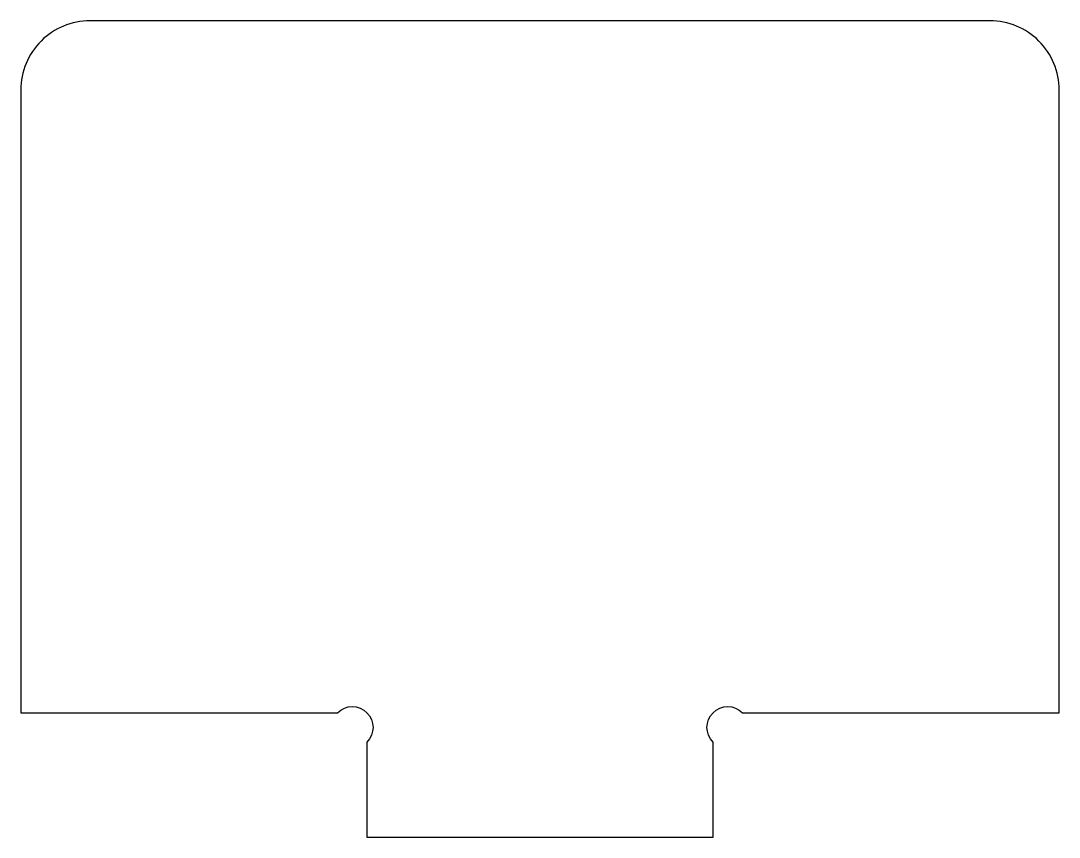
# Model space of a CAD drawing. Header units: millimetres. Extents: x 0 to 150, y 0 to 118.
import ezdxf

# ---------------------------------------------------------------- set-up
doc = ezdxf.new("R2010")
doc.units = ezdxf.units.MM
doc.layers.get('0').update_dxf_attribs({"linetype": 'CONTINUOUS'})

msp = doc.modelspace()

# ---------------------------------------------------------------- linework, layer by layer
msp.add_lwpolyline([(45.76, 18, -1), (50, 13.76), (50, 0), (100, 0), (100, 13.76, -1), (104.24, 18), (150, 18), (150, 108, 0.414214), (140, 118), (10, 118, 0.414214), (0, 108), (0, 18)], format="xyb", close=True)

doc.saveas('drawing.dxf')
